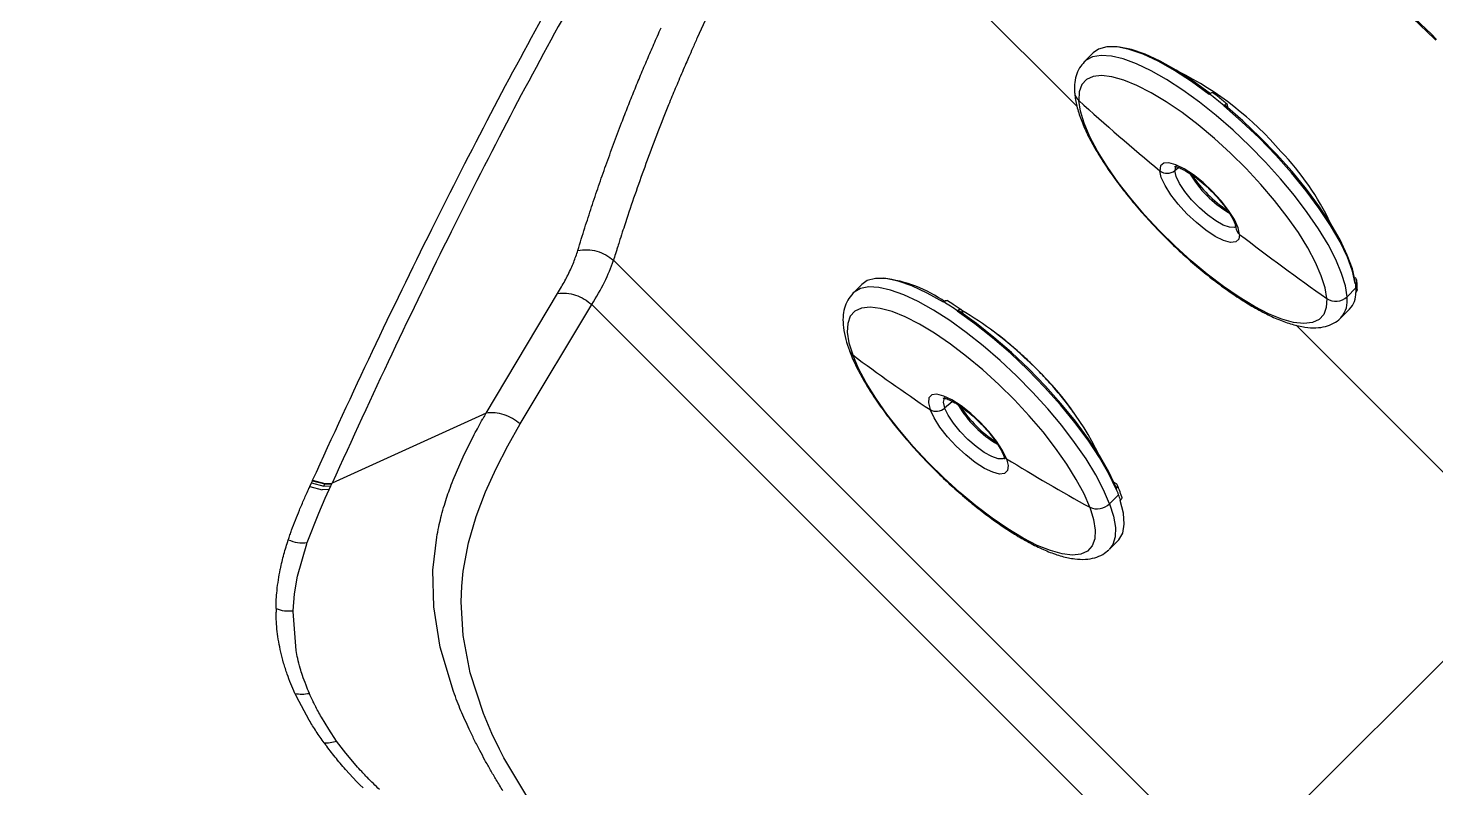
# Model space of a CAD drawing. Extents: x -51 to 27, y -13 to 136.
# Drawn here: x 9.65 to 16.74, y 72.93 to 76.76 of the extents above; entities that cross this region are included whole.
import ezdxf

# ---------------------------------------------------------------- set-up
doc = ezdxf.new("R2010")
doc.units = 0
doc.header["$MEASUREMENT"] = 0
doc.layers.add('GEOMETRY', color=2, linetype='Continuous', lineweight=25)

# ---------------------------------------------------------------- blocks, each defined once
blk = doc.blocks.new('2026 MONTERREY-BLOOM')
at = {"layer": 'GEOMETRY'}
for p, q in [((25.2366, -5.9748), (26.6149, -7.3531)), ((28.4158, -7.0124), (27.8777, -6.4993)), ((27.8805, -6.4962), (28.3995, -6.9898)), ((28.3995, -6.9898), (28.4256, -7.0151)), ((28.4222, -7.0186), (28.4158, -7.0124)), ((26.6961, -7.0831), (26.6522, -7.127)), ((27.2822, -7.2914), (27.2809, -7.2927)), ((27.3538, -7.3509), (27.3551, -7.3496)), ((27.3608, -7.3514), (27.3609, -7.3522)), ((27.3716, -7.3443), (27.3725, -7.3586)), ((27.1069, -7.6769), (27.1259, -7.6609)), ((27.4149, -7.9645), (27.415, -7.9653)), ((24.2792, -8.1292), (27.3788, -11.2288)), ((23.6371, -8.8989), (23.997, -8.296)), ((25.5298, -8.2504), (25.486, -8.2943)), ((28.0199, -8.2682), (27.9747, -8.3134)), ((28.0176, -8.2455), (28.0163, -8.2468)), ((28.0189, -8.2907), (28.0202, -8.2894)), ((23.8086, -8.9541), (24.1695, -8.3524)), ((27.2123, -11.3952), (24.1695, -8.3524)), ((25.9427, -8.339), (25.9414, -8.3403)), ((26.0111, -8.3851), (26.0124, -8.3838)), ((26.0334, -8.3818), (26.0394, -8.3977)), ((27.9439, -8.4187), (27.9878, -8.3748)), ((27.9457, -8.4168), (27.9439, -8.4187)), ((27.7178, -8.4561), (28.9346, -9.6729)), ((25.9477, -8.8736), (25.986, -8.8405)), ((23.6371, -8.8989), (22.8615, -9.2533)), ((23.7477, -9.0641), (23.8086, -8.9541)), ((23.522, -9.1197), (23.5779, -9.0075)), ((23.6887, -9.1782), (23.7477, -9.0641)), ((23.4716, -9.2362), (23.522, -9.1197)), ((23.6344, -9.2966), (23.6887, -9.1782)), ((22.749, -9.2699), (22.7453, -9.2781)), ((22.749, -9.2699), (22.7576, -9.2509)), ((22.749, -9.2699), (22.8117, -9.2862)), ((22.7576, -9.2509), (22.7624, -9.2404)), ((22.7576, -9.2509), (22.8202, -9.2672)), ((22.7624, -9.2404), (22.7634, -9.2381)), ((22.7624, -9.2404), (22.8249, -9.2566)), ((22.7634, -9.2381), (22.8259, -9.2544)), ((22.8471, -9.2851), (22.8117, -9.2862)), ((22.8202, -9.2672), (22.8249, -9.2566)), ((22.8202, -9.2672), (22.8557, -9.2661)), ((22.8249, -9.2566), (22.8259, -9.2544)), ((22.8249, -9.2566), (22.8605, -9.2555)), ((22.8259, -9.2544), (22.8615, -9.2533)), ((22.8273, -9.329), (22.8471, -9.2851)), ((22.8471, -9.2851), (22.8557, -9.2661)), ((22.8557, -9.2661), (22.8605, -9.2555)), ((22.8605, -9.2555), (22.8615, -9.2533)), ((26.7999, -9.2475), (26.8114, -9.2548)), ((26.8123, -9.2815), (26.8109, -9.2828)), ((22.7945, -9.4038), (22.8273, -9.329)), ((23.5869, -9.421), (23.6344, -9.2966)), ((26.824, -9.3109), (26.7788, -9.356)), ((26.8325, -9.3404), (26.8338, -9.339)), ((22.7363, -9.5525), (22.7945, -9.4038)), ((23.5486, -9.5534), (23.5869, -9.421)), ((22.6881, -9.7221), (22.7343, -9.5582)), ((22.7343, -9.5582), (22.7363, -9.5525)), ((23.3698, -9.6914), (23.3885, -9.5248)), ((23.5222, -9.6958), (23.5486, -9.5534)), ((26.7777, -9.586), (26.8215, -9.5422)), ((23.3739, -9.8761), (23.3698, -9.6914)), ((23.5146, -9.7716), (23.5222, -9.6958)), ((27.3788, -11.2288), (28.9346, -9.6729)), ((22.6731, -9.8101), (22.6881, -9.7221)), ((23.5115, -9.8508), (23.5146, -9.7716)), ((22.6659, -9.8957), (22.6731, -9.8101)), ((23.5213, -10.0209), (23.5115, -9.8508)), ((22.6657, -9.9002), (22.6659, -9.8957)), ((22.6802, -10.0966), (22.6657, -9.9002)), ((23.4064, -10.0798), (23.3739, -9.8761)), ((23.5568, -10.2084), (23.5213, -10.0209)), ((23.4731, -10.3035), (23.4064, -10.0798)), ((23.6241, -10.4144), (23.5568, -10.2084)), ((22.6748, -10.3125), (22.6821, -10.3281)), ((22.7463, -10.4477), (22.6821, -10.3281)), ((22.7483, -10.3151), (22.7471, -10.3123)), ((23.6668, -10.5145), (23.6241, -10.4144)), ((22.8445, -10.4932), (22.8076, -10.4324)), ((22.8847, -10.5524), (22.8445, -10.4932)), ((22.8218, -10.5619), (22.8285, -10.571)), ((22.9314, -10.6143), (22.8847, -10.5524)), ((23.7051, -10.5943), (23.6668, -10.5145)), ((22.9829, -10.6758), (22.9314, -10.6143)), ((23.7276, -10.6377), (23.7051, -10.5943)), ((22.9298, -10.6959), (22.9871, -10.7578)), ((23.8674, -10.8732), (23.7276, -10.6377))]:
    blk.add_line(p, q, dxfattribs=at)
at = {"layer": 'GEOMETRY', "flags": 128}
for points in [[(27.2809, -7.2927), (27.192, -7.2279), (27.1058, -7.1719), (27.0237, -7.1258), (26.9473, -7.0903), (26.8778, -7.0661), (26.8165, -7.0537), (26.7645, -7.0531), (26.7227, -7.0645), (26.6961, -7.0831)], [(27.2878, -7.2905), (27.1999, -7.2264), (27.1147, -7.1712), (27.0336, -7.1256), (26.958, -7.0906), (26.8894, -7.0667), (26.8288, -7.0543), (26.8063, -7.0527)], [(27.9747, -8.3134), (27.9663, -8.258), (27.9473, -8.195), (27.9181, -8.1253), (27.8792, -8.0501), (27.831, -7.9705), (27.7745, -7.8878), (27.7104, -7.8032), (27.6398, -7.7182), (27.5639, -7.634), (27.4837, -7.5521), (27.4007, -7.4736), (27.316, -7.3998), (27.231, -7.3319), (27.1471, -7.271), (27.0655, -7.218), (26.9877, -7.1737), (26.9147, -7.1389), (26.8478, -7.1141), (26.7879, -7.0997), (26.7362, -7.0959), (26.6932, -7.1027), (26.6598, -7.1201), (26.6514, -7.1278)], [(27.8725, -8.3219), (27.8642, -8.2685), (27.8453, -8.2075), (27.8163, -8.1399), (27.7775, -8.0669), (27.7296, -7.9897), (27.6735, -7.9096), (27.6101, -7.8281), (27.5405, -7.7465), (27.466, -7.6662), (27.3876, -7.5885), (27.3069, -7.5149), (27.2252, -7.4466), (27.1439, -7.3847), (27.0643, -7.3303), (26.9879, -7.2843), (26.916, -7.2475), (26.8497, -7.2206), (26.7902, -7.204), (26.7386, -7.198), (26.6957, -7.2027), (26.6622, -7.218), (26.6388, -7.2436), (26.6257, -7.2792), (26.6234, -7.324)], [(27.8725, -8.3219), (27.8701, -8.3668), (27.8571, -8.4023), (27.8336, -8.428), (27.8002, -8.4432), (27.7573, -8.4479), (27.7056, -8.4419), (27.6462, -8.4253), (27.5799, -8.3984), (27.5079, -8.3616), (27.4315, -8.3157), (27.352, -8.2612), (27.2706, -8.1993), (27.1889, -8.131), (27.1082, -8.0574), (27.0299, -7.9798), (26.9553, -7.8994), (26.8857, -7.8178), (26.8224, -7.7363), (26.7663, -7.6563), (26.7184, -7.5791), (26.6796, -7.506), (26.6505, -7.4384), (26.6317, -7.3774), (26.6234, -7.324)], [(28.0163, -8.2468), (28.0022, -8.1843), (27.9765, -8.1139), (27.9396, -8.0366), (27.8921, -7.9539), (27.8349, -7.8672), (27.769, -7.7781), (27.6956, -7.6881), (27.6159, -7.5989), (27.5314, -7.5119), (27.4435, -7.4288), (27.3538, -7.3509)], [(28.0156, -8.2343), (28.0016, -8.1726), (27.9762, -8.1029), (27.9397, -8.0265), (27.8927, -7.9448), (27.8362, -7.8591), (27.7711, -7.771), (27.6985, -7.6821), (27.6197, -7.5938), (27.5362, -7.5079), (27.4493, -7.4257), (27.3607, -7.3487)], [(27.4338, -7.9988), (27.4262, -7.9651), (27.4073, -7.9241), (27.3784, -7.8781), (27.3409, -7.8297), (27.2972, -7.7819), (27.2497, -7.7373), (27.2012, -7.6985), (27.1546, -7.6679), (27.1125, -7.6472), (27.0774, -7.6376), (27.0513, -7.6397), (27.0357, -7.6532), (27.0316, -7.6776)], [(27.1155, -7.6508), (27.1109, -7.6563), (27.1069, -7.6769)], [(27.4338, -7.9988), (27.4297, -8.0231), (27.4141, -8.0367), (27.3881, -8.0388), (27.3529, -8.0292), (27.3108, -8.0084), (27.2642, -7.9778), (27.2157, -7.9391), (27.1682, -7.8945), (27.1245, -7.8467), (27.0871, -7.7983), (27.0581, -7.7523), (27.0392, -7.7112), (27.0316, -7.6776)], [(27.4158, -7.9593), (27.4076, -7.9629), (27.3835, -7.9625), (27.3514, -7.9514), (27.3134, -7.9303), (27.2723, -7.9005), (27.2308, -7.8643), (27.1918, -7.8239), (27.1578, -7.7822), (27.1312, -7.742), (27.1139, -7.7061), (27.1069, -7.6769)], [(25.9414, -8.3403), (25.8592, -8.294), (25.7826, -8.2583), (25.713, -8.2339), (25.6515, -8.2211), (25.5993, -8.2203), (25.5573, -8.2314), (25.5298, -8.2504)], [(26.7788, -9.356), (26.7486, -9.2858), (26.7088, -9.2101), (26.6598, -9.1301), (26.6025, -9.0472), (26.5378, -8.9625), (26.4667, -8.8775), (26.3903, -8.7935), (26.3098, -8.7118), (26.2265, -8.6338), (26.1418, -8.5605), (26.0568, -8.4932), (25.9731, -8.433), (25.8918, -8.3808), (25.8144, -8.3374), (25.7419, -8.3035), (25.6756, -8.2796), (25.6165, -8.2662), (25.5655, -8.2634), (25.5234, -8.2712), (25.491, -8.2896), (25.4852, -8.2951)], [(26.6789, -9.3741), (26.6497, -9.3065), (26.6108, -9.2334), (26.5628, -9.1562), (26.5067, -9.0761), (26.4432, -8.9946), (26.3736, -8.913), (26.2989, -8.8327), (26.2206, -8.7551), (26.1399, -8.6815), (26.0582, -8.6132), (25.9768, -8.5514), (25.8973, -8.4971), (25.8209, -8.4512), (25.749, -8.4145), (25.6828, -8.3877), (25.6234, -8.3712), (25.5719, -8.3653), (25.5291, -8.3701), (25.4957, -8.3855), (25.4724, -8.4113), (25.4594, -8.4469), (25.4572, -8.4919), (25.4656, -8.5453), (25.4845, -8.6064)], [(26.8109, -9.2828), (26.7743, -9.2056), (26.727, -9.123), (26.67, -9.0364), (26.6043, -8.9473), (26.531, -8.8574), (26.4514, -8.7681), (26.367, -8.681), (26.2792, -8.5978), (26.1895, -8.5199), (26.0996, -8.4485), (26.0111, -8.3851)], [(26.8106, -9.2717), (26.7743, -9.1954), (26.7275, -9.1138), (26.6712, -9.0281), (26.6062, -8.9401), (26.5337, -8.8511), (26.4551, -8.7629), (26.3716, -8.6769), (26.2848, -8.5946), (26.1962, -8.5175), (26.1074, -8.447), (26.0198, -8.3843)], [(26.6789, -9.3741), (26.6978, -9.4352), (26.7062, -9.4887), (26.704, -9.5337), (26.6911, -9.5693), (26.6677, -9.5951), (26.6343, -9.6105), (26.5915, -9.6153), (26.54, -9.6093), (26.4806, -9.5928), (26.4144, -9.566), (26.3425, -9.5294), (26.2661, -9.4835), (26.1866, -9.4292), (26.1052, -9.3673), (26.0235, -9.2991), (25.9428, -9.2255), (25.8645, -9.1479), (25.7898, -9.0676), (25.7202, -8.986), (25.6567, -8.9045), (25.6006, -8.8244), (25.5526, -8.7472), (25.5137, -8.6741), (25.4845, -8.6064)], [(26.2587, -9.1291), (26.2389, -9.0875), (26.2091, -9.0411), (26.171, -8.9927), (26.1268, -8.945), (26.0791, -8.9009), (26.0307, -8.8628), (25.9844, -8.833), (25.9428, -8.8132), (25.9084, -8.8046), (25.8832, -8.8077), (25.8687, -8.8223), (25.8656, -8.8475), (25.8742, -8.8819)], [(25.9497, -8.8178), (25.9446, -8.8237), (25.9407, -8.8443), (25.9477, -8.8736)], [(26.2587, -9.1291), (26.2673, -9.1635), (26.2643, -9.1887), (26.2497, -9.2033), (26.2245, -9.2064), (26.1901, -9.1978), (26.1486, -9.178), (26.1022, -9.1482), (26.0538, -9.1102), (26.0061, -9.066), (25.9619, -9.0183), (25.9238, -8.9699), (25.894, -8.9235), (25.8742, -8.8819)], [(26.2539, -9.1226), (26.2415, -9.1301), (26.2174, -9.1299), (26.1853, -9.1188), (26.1474, -9.0977), (26.1063, -9.068), (26.0648, -9.0318), (26.0257, -8.9914), (25.9917, -8.9497), (25.9651, -8.9096), (25.9477, -8.8736)], [(26.7788, -9.356), (26.7987, -9.4197), (26.8081, -9.4759), (26.8069, -9.5235), (26.795, -9.562), (26.7761, -9.5875)], [(26.8215, -9.5422), (26.8252, -9.5383), (26.8448, -9.5041), (26.8526, -9.4591), (26.8485, -9.4042), (26.8325, -9.3404)], [(22.6007, -9.6876), (22.6009, -9.6867), (22.6011, -9.6858)], [(22.9871, -10.7578), (23.0022, -10.7732), (23.0174, -10.7886)]]:
    blk.add_lwpolyline(points, dxfattribs=at)
at = {"layer": 'GEOMETRY'}
for centre, radius, start, end in [((26.3941, -8.6486), 1.6424, 40.5532, 63.47693), ((26.665, -7.2767), 0.063, 183.95007, 228.65799), ((25.7764, -9.2511), 2.4715, 50.2985, 52.46227), ((35.4793, 2.4904), 13.2193, 227.93888, 230.27987), ((26.6515, -8.5307), 1.3724, 25.33816, 43.80147), ((27.0689, -7.6309), 0.0597, 231.42208, 309.64619), ((27.6647, -7.4063), 0.5604, 210.45559, 239.45913), ((27.7042, -7.3667), 0.6088, 213.20234, 236.82668), ((27.4615, -7.9613), 0.0467, 183.89291, 233.54297), ((35.7003, 2.7671), 13.5735, 232.4813, 234.78138), ((25.5635, -8.8806), 0.6651, 54.455, 83.37898), ((27.904, -8.296), 0.115, 316.72997, 2.64399), ((27.7295, -8.2862), 0.291, 3.53991, 8.04551), ((27.789, -8.2825), 0.2313, 358.30184, 3.55144), ((25.042, -9.8169), 1.7307, 55.89489, 58.63897), ((27.9184, -8.2551), 0.081, 235.50032, 314.0084), ((27.8446, -8.3327), 0.1316, 320.25277, 8.44539), ((25.2091, -9.807), 1.6462, 46.17816, 59.94722), ((25.5127, -8.5675), 0.0481, 200.8436, 234.13389), ((31.7087, -0.2161), 10.4469, 233.43096, 236.04865), ((25.2991, -9.814), 1.5905, 26.24615, 48.69324), ((26.4984, -8.5735), 0.5605, 210.56044, 239.53558), ((25.9052, -8.8269), 0.0632, 240.64546, 312.30971), ((26.5369, -8.5351), 0.6073, 213.00575, 236.97904), ((26.2772, -9.0978), 0.0363, 201.32065, 239.41524), ((32.0391, 0.2986), 11.0587, 238.48626, 241.00648), ((26.103, -9.5809), 0.7699, 20.53227, 22.88711), ((26.7161, -9.2948), 0.0876, 244.8536, 315.67975), ((26.2185, -9.5377), 0.6465, 17.89204, 20.53744)]:
    blk.add_arc(centre, radius, start, end, dxfattribs=at)
for points, knots in [([(-36.6427, -38.9849), (-36.6428, -38.748), (-36.6429, -38.2513), (-36.6431, -37.4958), (-36.643, -36.7174), (-36.6423, -35.9379), (-36.6409, -35.1552), (-36.6388, -34.37), (-36.6343, -33.1243), (-36.6247, -31.4274), (-36.6007, -28.7277), (-36.5557, -25.4875), (-36.48, -22.0033), (-36.3837, -18.8258), (-36.2694, -15.9518), (-36.1467, -13.5568), (-36.0218, -11.6425), (-35.9083, -10.2086), (-35.8038, -9.1111), (-35.7174, -8.3466), (-35.6715, -7.9173), (-35.5982, -7.4928), (-35.4908, -7.0801), (-35.3398, -6.6435), (-35.1358, -6.1898), (-34.8703, -5.7277), (-34.5603, -5.2943), (-34.2088, -4.8937), (-33.8193, -4.53), (-33.3956, -4.2066), (-32.942, -3.9269), (-32.4916, -3.7075), (-32.0535, -3.5411), (-31.634, -3.4198), (-31.1992, -3.3309), (-30.7502, -3.28), (-30.3002, -3.2288), (-29.6557, -3.1612), (-28.8172, -3.0818), (-27.5048, -2.9746), (-25.9207, -2.8687), (-23.9532, -2.7617), (-21.8759, -2.6679), (-19.6786, -2.5868), (-17.2507, -2.5139), (-14.59, -2.4519), (-11.7055, -2.4029), (-8.8195, -2.3695), (-5.9364, -2.3497), (-3.0548, -2.3416), (-0.5983, -2.3393), (1.4461, -2.34), (3.0915, -2.3423), (4.7536, -2.3465), (6.4156, -2.3534), (8.0545, -2.3645), (10.4077, -2.3864), (13.4813, -2.429), (16.9743, -2.5047), (20.1483, -2.6009), (23.0112, -2.7146), (25.3952, -2.8364), (27.3074, -2.9606), (28.7412, -3.0736), (29.84, -3.1777), (30.6063, -3.2639), (31.0378, -3.31), (31.4634, -3.3805), (31.8765, -3.4857), (32.3137, -3.6341), (32.7687, -3.8357), (33.2323, -4.0987), (33.6676, -4.4064), (34.0701, -4.7558), (34.436, -5.1433), (34.7616, -5.5651), (35.0437, -6.0171), (35.2785, -6.4922), (35.464, -6.9855), (35.6016, -7.491), (35.6829, -8.0099), (35.7387, -8.5338), (35.8146, -9.2299), (35.8967, -10.0974), (36.0051, -11.4079), (36.112, -12.9931), (36.2405, -15.3392), (36.3619, -18.1726), (36.4654, -21.4568), (36.5399, -24.7062), (36.5915, -27.9302), (36.6206, -30.8028), (36.6357, -33.3227), (36.6407, -34.9225), (36.6423, -35.9634), (36.6428, -36.4441), (36.643, -36.9237), (36.6431, -37.4023), (36.643, -37.8963), (36.6429, -38.4238), (36.6428, -38.792), (36.6428, -38.9849)], [0, 0, 0, 0, 0.005138, 0.010771, 0.016381, 0.022015, 0.027673, 0.03335, 0.039042, 0.054682, 0.070145, 0.097582, 0.124946, 0.145709, 0.16651, 0.187309, 0.197707, 0.208103, 0.218498, 0.221609, 0.224784, 0.227857, 0.230942, 0.234019, 0.237865, 0.24171, 0.245555, 0.249401, 0.253246, 0.257092, 0.260938, 0.264783, 0.267936, 0.271088, 0.274241, 0.277546, 0.280882, 0.284062, 0.291597, 0.299143, 0.312612, 0.326021, 0.341866, 0.357701, 0.373696, 0.394533, 0.415407, 0.436247, 0.457116, 0.477921, 0.498728, 0.51038, 0.52225, 0.534405, 0.54642, 0.558287, 0.569942, 0.597446, 0.624936, 0.645697, 0.666299, 0.687058, 0.697455, 0.707849, 0.718242, 0.721382, 0.724571, 0.72765, 0.730727, 0.733804, 0.737651, 0.741498, 0.745344, 0.74919, 0.753036, 0.756881, 0.760725, 0.76457, 0.768352, 0.772136, 0.775907, 0.779727, 0.783559, 0.79109, 0.798621, 0.812071, 0.825537, 0.849567, 0.873561, 0.896782, 0.920041, 0.943476, 0.95907, 0.97468, 0.978164, 0.981639, 0.985104, 0.988563, 0.992016, 0.995816, 1, 1, 1, 1]), ([(24.0127, -2.828), (24.575, -2.8573), (25.7003, -2.916), (27.3873, -3.0257), (28.6516, -3.1274), (29.4936, -3.2066), (29.9143, -3.2487), (30.3447, -3.2942), (30.7754, -3.3433), (31.2064, -3.3934), (31.6222, -3.4792), (32.0295, -3.5967), (32.4261, -3.7467), (32.8095, -3.9277), (33.1772, -4.1388), (33.5269, -4.3785), (33.8562, -4.6454), (34.1632, -4.9377), (34.4458, -5.2535), (34.7022, -5.5908), (34.9309, -5.9474), (35.1304, -6.3211), (35.3109, -6.7355), (35.4628, -7.1908), (35.5786, -7.6856), (35.6399, -8.1893), (35.6966, -8.6932), (35.7906, -9.5905), (35.9054, -10.8822), (36.0256, -12.5698), (36.0886, -13.696), (36.1201, -14.2593)], [0, 0, 0, 0, 0.083079, 0.166244, 0.249417, 0.270212, 0.291008, 0.311805, 0.334066, 0.354968, 0.375794, 0.39662, 0.417449, 0.438279, 0.45911, 0.479938, 0.500764, 0.521589, 0.542408, 0.563222, 0.584033, 0.604845, 0.625661, 0.650644, 0.675565, 0.700485, 0.725439, 0.750395, 0.833586, 0.916762, 1, 1, 1, 1]), ([(25.2366, -5.9748), (25.1713, -6.0882), (25.0423, -6.3123), (24.8636, -6.6562), (24.7549, -6.891), (24.7012, -7.007)], [0, 0, 0, 0, 0.3413414, 0.6746553, 1, 1, 1, 1]), ([(23.3635, -7.9724), (23.4628, -7.7755), (23.6615, -7.3811), (23.86, -7.0176), (23.9593, -6.8356)], [0, 0, 0, 0, 0.499448, 1, 1, 1, 1]), ([(24.0574, -6.8477), (23.9579, -7.0298), (23.759, -7.3935), (23.5603, -7.7883), (23.461, -7.9855)], [0, 0, 0, 0, 0.500542, 1, 1, 1, 1]), ([(24.0997, -8.079), (24.1114, -8.0412), (24.1341, -7.9677), (24.1688, -7.8599), (24.2041, -7.7548), (24.2411, -7.6492), (24.2798, -7.5428), (24.317, -7.444), (24.3519, -7.3543), (24.3838, -7.2743), (24.4164, -7.1949), (24.4493, -7.117), (24.4836, -7.0373), (24.5068, -6.9847), (24.519, -6.957)], [0, 0, 0, 0, 0.096503, 0.187466, 0.278775, 0.370435, 0.465326, 0.561266, 0.635061, 0.707662, 0.778973, 0.852526, 0.922548, 1, 1, 1, 1]), ([(24.7012, -7.007), (24.6934, -7.025), (24.6792, -7.0573), (24.6603, -7.1005), (24.6432, -7.1398), (24.6263, -7.1791), (24.6083, -7.2211), (24.5908, -7.2626), (24.5738, -7.3037), (24.5442, -7.3763), (24.5021, -7.4828), (24.4494, -7.6225), (24.3988, -7.7629), (24.3621, -7.8703), (24.3375, -7.9452), (24.323, -7.9899), (24.31, -8.0309), (24.3006, -8.0606), (24.2944, -8.0804), (24.2881, -8.1009), (24.2826, -8.1183), (24.2792, -8.1292)], [0, 0, 0, 0, 0.0499012, 0.0900241, 0.1203688, 0.1591749, 0.1990722, 0.2365068, 0.2734958, 0.3116526, 0.43486, 0.5619496, 0.6852922, 0.8062013, 0.8423843, 0.8791762, 0.9215693, 0.9476999, 0.9552763, 0.9721486, 1, 1, 1, 1]), ([(26.6513, -7.1289), (26.6428, -7.1385), (26.6245, -7.1591), (26.6087, -7.1991), (26.6011, -7.2402), (26.6018, -7.2685), (26.6021, -7.2811)], [0, 0, 0, 0, 0.231333, 0.497651, 0.7755, 1, 1, 1, 1]), ([(26.6021, -7.2811), (26.6031, -7.2916), (26.6059, -7.3223), (26.6188, -7.3762), (26.6435, -7.4444), (26.6775, -7.5167), (26.7197, -7.5917), (26.7692, -7.6686), (26.8254, -7.7468), (26.8874, -7.8254), (26.9545, -7.9035), (27.0258, -7.9802), (27.1004, -8.0543), (27.1771, -8.125), (27.2551, -8.1914), (27.3334, -8.2525), (27.411, -8.3076), (27.487, -8.3558), (27.5607, -8.3967), (27.6315, -8.4294), (27.6991, -8.4535), (27.7613, -8.4674), (27.8167, -8.4708), (27.8651, -8.4645), (27.9063, -8.448), (27.9342, -8.4307), (27.9445, -8.4172), (27.9463, -8.4148)], [0, 0, 0, 0, 0.023219, 0.067654, 0.112775, 0.157345, 0.201249, 0.244654, 0.287721, 0.330563, 0.373263, 0.41588, 0.458461, 0.501046, 0.543663, 0.586358, 0.629183, 0.672209, 0.715535, 0.759302, 0.803716, 0.849013, 0.890223, 0.927273, 0.960994, 0.993203, 1, 1, 1, 1]), ([(27.2822, -7.2914), (27.2843, -7.2894), (27.2885, -7.2855), (27.2939, -7.2828), (27.2978, -7.2825), (27.2984, -7.2849), (27.2987, -7.2861)], [0, 0, 0, 0, 0.25059, 0.500234, 0.749123, 1, 1, 1, 1]), ([(27.3713, -7.3424), (27.3575, -7.331), (27.3326, -7.3106), (27.3078, -7.2914), (27.2968, -7.2828)], [0, 0, 0, 0, 0.554411, 1, 1, 1, 1]), ([(27.3538, -7.3509), (27.3547, -7.3501), (27.3564, -7.3485), (27.3587, -7.3473), (27.36, -7.3473), (27.3606, -7.3479), (27.3606, -7.3485), (27.3607, -7.3487)], [0, 0, 0, 0, 0.249496, 0.499284, 0.749092, 0.873165, 1, 1, 1, 1]), ([(27.3716, -7.3443), (27.3713, -7.3432), (27.3706, -7.3409), (27.3668, -7.341), (27.3614, -7.3439), (27.3572, -7.3477), (27.3551, -7.3496)], [0, 0, 0, 0, 0.2492583, 0.5003247, 0.7513676, 1, 1, 1, 1]), ([(27.105, -7.6559), (27.1063, -7.6559), (27.1087, -7.6558), (27.1263, -7.6603), (27.1511, -7.6715), (27.1834, -7.6904), (27.2205, -7.7169), (27.2599, -7.7498), (27.2991, -7.7874), (27.3354, -7.8274), (27.3667, -7.8673), (27.3911, -7.9044), (27.4066, -7.9345), (27.4139, -7.9559), (27.4146, -7.9618), (27.4149, -7.9645)], [0, 0, 0, 0, 0.063786, 0.129467, 0.201478, 0.279553, 0.361785, 0.446445, 0.532328, 0.618609, 0.704472, 0.789095, 0.87138, 0.940862, 1, 1, 1, 1]), ([(22.7634, -9.2381), (22.8641, -9.0184), (23.0657, -8.5784), (23.2642, -8.1746), (23.3635, -7.9724)], [0, 0, 0, 0, 0.499478, 1, 1, 1, 1]), ([(23.461, -7.9855), (23.3617, -8.1879), (23.1634, -8.5924), (22.962, -9.0331), (22.8615, -9.2533)], [0, 0, 0, 0, 0.500513, 1, 1, 1, 1]), ([(23.997, -8.296), (24.0036, -8.2852), (24.0166, -8.264), (24.0347, -8.2325), (24.051, -8.201), (24.0658, -8.1697), (24.079, -8.1389), (24.0899, -8.1089), (24.0964, -8.0891), (24.0997, -8.079)], [0, 0, 0, 0, 0.1445761, 0.2835939, 0.425036, 0.5747812, 0.7162967, 0.8553761, 1, 1, 1, 1]), ([(24.0997, -8.079), (24.1156, -8.0771), (24.1474, -8.0734), (24.1956, -8.0819), (24.2412, -8.0997), (24.2666, -8.1194), (24.2792, -8.1292)], [0, 0, 0, 0, 0.250001, 0.5, 0.750007, 1, 1, 1, 1]), ([(24.1695, -8.3524), (24.1928, -8.3143), (24.2395, -8.2375), (24.2659, -8.1655), (24.2792, -8.1292)], [0, 0, 0, 0, 0.496913, 1, 1, 1, 1]), ([(28.0176, -8.2454), (28.0194, -8.2431), (28.0231, -8.2386), (28.0242, -8.2301), (28.0222, -8.2218), (28.018, -8.2177), (28.0159, -8.2156)], [0, 0, 0, 0, 0.250657, 0.500369, 0.749261, 1, 1, 1, 1]), ([(23.997, -8.296), (24.0122, -8.295), (24.0426, -8.2931), (24.0887, -8.3035), (24.1326, -8.3225), (24.1572, -8.3425), (24.1695, -8.3524)], [0, 0, 0, 0, 0.250001, 0.5, 0.750007, 1, 1, 1, 1]), ([(25.4848, -8.2958), (25.4756, -8.3068), (25.4568, -8.329), (25.4412, -8.3707), (25.4341, -8.4168), (25.4364, -8.4693), (25.4473, -8.5252), (25.4613, -8.5657), (25.4678, -8.5845)], [0, 0, 0, 0, 0.147908, 0.300089, 0.459911, 0.636178, 0.830674, 1, 1, 1, 1]), ([(28.0261, -8.2757), (28.0259, -8.278), (28.0255, -8.283), (28.0221, -8.2871), (28.0202, -8.2894)], [0, 0, 0, 0, 0.4480317, 1, 1, 1, 1]), ([(28.0263, -8.2765), (28.0264, -8.2678), (28.0265, -8.2523), (28.0244, -8.2354), (28.0234, -8.2278)], [0, 0, 0, 0, 0.554885, 1, 1, 1, 1]), ([(25.9427, -8.339), (25.9448, -8.3371), (25.9491, -8.3334), (25.9557, -8.3312), (25.9589, -8.3323), (25.9605, -8.3328)], [0, 0, 0, 0, 0.335532, 0.669797, 1, 1, 1, 1]), ([(26.0312, -8.3784), (26.0179, -8.3695), (25.9937, -8.3533), (25.9702, -8.3389), (25.9597, -8.3324)], [0, 0, 0, 0, 0.554367, 1, 1, 1, 1]), ([(26.0111, -8.3851), (26.012, -8.3844), (26.0138, -8.3828), (26.0165, -8.3819), (26.0183, -8.3823), (26.0193, -8.3832), (26.0197, -8.3839), (26.0198, -8.3843)], [0, 0, 0, 0, 0.249496, 0.499284, 0.749092, 0.873165, 1, 1, 1, 1]), ([(26.0334, -8.3818), (26.0325, -8.3802), (26.0307, -8.3771), (26.0253, -8.3762), (26.0188, -8.3782), (26.0145, -8.382), (26.0124, -8.3838)], [0, 0, 0, 0, 0.249258, 0.500325, 0.751368, 1, 1, 1, 1]), ([(26.5948, -8.8939), (26.5916, -8.8891), (26.5736, -8.8628), (26.5345, -8.8135), (26.4785, -8.7475), (26.4181, -8.6832), (26.365, -8.6313), (26.3107, -8.5817), (26.2552, -8.5349), (26.2089, -8.4981), (26.1855, -8.4821), (26.1835, -8.4808)], [0, 0, 0, 0, 0.032818, 0.179859, 0.326623, 0.473236, 0.616575, 0.693529, 0.840063, 0.986802, 1, 1, 1, 1]), ([(25.4678, -8.5845), (25.4724, -8.5963), (25.486, -8.631), (25.5153, -8.6915), (25.5581, -8.7667), (25.6084, -8.8438), (25.6652, -8.9221), (25.7278, -9.0007), (25.7953, -9.0787), (25.867, -9.1551), (25.9418, -9.229), (26.0187, -9.2993), (26.0968, -9.3652), (26.1751, -9.4257), (26.2525, -9.4801), (26.3283, -9.5276), (26.4017, -9.5677), (26.4722, -9.5996), (26.5395, -9.6227), (26.6012, -9.6356), (26.6561, -9.638), (26.7035, -9.6303), (26.744, -9.6144), (26.7649, -9.5966), (26.7747, -9.5883)], [0, 0, 0, 0, 0.025308, 0.074717, 0.123485, 0.171719, 0.219591, 0.267225, 0.314708, 0.362104, 0.409464, 0.456833, 0.504242, 0.551743, 0.599396, 0.647281, 0.695513, 0.744256, 0.793745, 0.844238, 0.889639, 0.930356, 0.967583, 1, 1, 1, 1]), ([(25.9402, -8.8231), (25.9399, -8.8231), (25.9389, -8.8233), (25.9498, -8.8243), (25.9698, -8.8316), (25.9983, -8.8461), (26.0329, -8.8684), (26.0714, -8.8979), (26.111, -8.9332), (26.1492, -8.9721), (26.1836, -9.0124), (26.212, -9.0512), (26.2327, -9.0856), (26.2399, -9.1029), (26.2433, -9.1109)], [0, 0, 0, 0, 0.031391, 0.102692, 0.178555, 0.261855, 0.351013, 0.443888, 0.53881, 0.634654, 0.730576, 0.825624, 0.918818, 1, 1, 1, 1]), ([(23.5779, -9.0075), (23.5849, -8.9944), (23.5988, -8.968), (23.6132, -8.9419), (23.6204, -8.9288)], [0, 0, 0, 0, 0.5004897, 1, 1, 1, 1]), ([(23.6371, -8.8989), (23.6343, -8.9039), (23.6287, -8.9138), (23.6232, -8.9238), (23.6204, -8.9288)], [0, 0, 0, 0, 0.496752, 1, 1, 1, 1]), ([(23.8086, -8.9541), (23.7964, -8.9443), (23.7718, -8.9249), (23.7282, -8.9063), (23.6824, -8.8961), (23.6522, -8.898), (23.6371, -8.8989)], [0, 0, 0, 0, 0.2499986, 0.4999999, 0.7500024, 1, 1, 1, 1]), ([(26.2433, -9.1109), (26.2447, -9.1149), (26.2482, -9.1248), (26.2487, -9.1333), (26.2489, -9.1322), (26.2489, -9.1318)], [0, 0, 0, 0, 0.328783, 0.809669, 1, 1, 1, 1]), ([(23.3885, -9.5248), (23.3919, -9.5076), (23.3983, -9.4739), (23.4099, -9.4244), (23.4233, -9.3759), (23.4377, -9.3294), (23.4538, -9.2829), (23.4653, -9.2527), (23.4716, -9.2362)], [0, 0, 0, 0, 0.168859, 0.328794, 0.499999, 0.66858, 0.818483, 1, 1, 1, 1]), ([(26.8106, -9.2717), (26.8113, -9.2723), (26.8127, -9.2734), (26.8136, -9.2759), (26.8136, -9.2787), (26.8126, -9.2805), (26.8121, -9.2814)], [0, 0, 0, 0, 0.249998, 0.499998, 0.749999, 1, 1, 1, 1]), ([(26.8122, -9.2814), (26.8141, -9.2792), (26.8178, -9.2747), (26.8191, -9.267), (26.8174, -9.2597), (26.8134, -9.2565), (26.8114, -9.2548)], [0, 0, 0, 0, 0.250657, 0.500369, 0.749261, 1, 1, 1, 1]), ([(26.8396, -9.3214), (26.836, -9.3106), (26.8295, -9.291), (26.8209, -9.2703), (26.8171, -9.2611)], [0, 0, 0, 0, 0.554676, 1, 1, 1, 1]), ([(26.839, -9.3208), (26.8394, -9.322), (26.8408, -9.3256), (26.8392, -9.3324), (26.8356, -9.3368), (26.8338, -9.339)], [0, 0, 0, 0, 0.22018, 0.611949, 1, 1, 1, 1]), ([(22.641, -9.5379), (22.6438, -9.5299), (22.6494, -9.5137), (22.6549, -9.4976), (22.6577, -9.4895)], [0, 0, 0, 0, 0.499994, 1, 1, 1, 1]), ([(22.6011, -9.6858), (22.6068, -9.6606), (22.6181, -9.6102), (22.6334, -9.562), (22.641, -9.5379)], [0, 0, 0, 0, 0.4999995, 1, 1, 1, 1]), ([(22.641, -9.5379), (22.6565, -9.5436), (22.6876, -9.555), (22.72, -9.5533), (22.7363, -9.5525)], [0, 0, 0, 0, 0.500139, 1, 1, 1, 1]), ([(22.5792, -9.8852), (22.5792, -9.888), (22.5792, -9.8937), (22.5792, -9.8994), (22.5792, -9.9023)], [0, 0, 0, 0, 0.499999, 1, 1, 1, 1]), ([(22.5792, -9.8852), (22.5932, -9.8895), (22.6213, -9.8982), (22.651, -9.8965), (22.6659, -9.8957)], [0, 0, 0, 0, 0.500114, 1, 1, 1, 1]), ([(22.6032, -10.1044), (22.5962, -10.0694), (22.5822, -9.9995), (22.5802, -9.9347), (22.5792, -9.9023)], [0, 0, 0, 0, 0.499989, 1, 1, 1, 1]), ([(22.6358, -10.216), (22.6294, -10.197), (22.6166, -10.1591), (22.6077, -10.1226), (22.6032, -10.1044)], [0, 0, 0, 0, 0.4999996, 1, 1, 1, 1]), ([(22.7471, -10.3123), (22.7414, -10.2983), (22.7289, -10.2677), (22.7131, -10.2256), (22.6993, -10.1808), (22.6891, -10.1388), (22.6829, -10.1097), (22.6802, -10.0966)], [0, 0, 0, 0, 0.186365, 0.407136, 0.576483, 0.809341, 1, 1, 1, 1]), ([(22.6748, -10.3125), (22.6676, -10.2962), (22.6531, -10.2635), (22.6415, -10.2318), (22.6358, -10.216)], [0, 0, 0, 0, 0.5, 1, 1, 1, 1]), ([(22.6748, -10.3125), (22.6864, -10.3143), (22.7095, -10.3179), (22.7346, -10.3142), (22.7471, -10.3123)], [0, 0, 0, 0, 0.500088, 1, 1, 1, 1]), ([(22.8076, -10.4324), (22.7966, -10.4126), (22.7856, -10.3927), (22.7753, -10.3724), (22.774, -10.3697), (22.7692, -10.3601), (22.7602, -10.3413), (22.7526, -10.3247), (22.7483, -10.3151)], [0, 0, 0, 0, 0.499997, 0.501981, 0.51885, 0.566815, 0.750001, 1, 1, 1, 1]), ([(23.578, -10.5459), (23.5695, -10.5282), (23.5533, -10.4947), (23.5306, -10.446), (23.5106, -10.3997), (23.4915, -10.3518), (23.4795, -10.3202), (23.4731, -10.3035)], [0, 0, 0, 0, 0.213572, 0.402751, 0.596608, 0.786776, 1, 1, 1, 1]), ([(22.8218, -10.5619), (22.8317, -10.5619), (22.8516, -10.562), (22.8737, -10.5556), (22.8847, -10.5524)], [0, 0, 0, 0, 0.500081, 1, 1, 1, 1]), ([(23.7225, -10.8037), (23.7112, -10.7851), (23.6899, -10.7499), (23.6593, -10.6984), (23.6317, -10.6491), (23.6047, -10.5979), (23.5873, -10.5639), (23.578, -10.5459)], [0, 0, 0, 0, 0.213462, 0.403185, 0.597023, 0.78652, 1, 1, 1, 1]), ([(22.9298, -10.6959), (22.9117, -10.6751), (22.8755, -10.6334), (22.8442, -10.5918), (22.8285, -10.571)], [0, 0, 0, 0, 0.5, 1, 1, 1, 1]), ([(23.1005, -10.7976), (23.0798, -10.7775), (23.059, -10.7574), (23.0394, -10.737), (23.0394, -10.737), (23.0394, -10.737), (23.0394, -10.737), (23.0392, -10.7368), (23.0386, -10.7362), (23.0362, -10.7337), (23.0267, -10.7236), (23.0083, -10.7038), (22.9921, -10.686), (22.9829, -10.6758)], [0, 0, 0, 0, 0.499996, 0.5, 0.500012, 0.500058, 0.500243, 0.500977, 0.503909, 0.515629, 0.562493, 0.750002, 1, 1, 1, 1])]:
    blk.add_open_spline(points, degree=3, knots=knots, dxfattribs=at)
for points in [[(22.6969, -9.3891), (22.7048, -9.3705), (22.7206, -9.3332), (22.7371, -9.2965), (22.7453, -9.2781)], [(22.6577, -9.4895), (22.664, -9.4726), (22.6765, -9.4388), (22.6901, -9.4057), (22.6969, -9.3891)], [(22.5842, -9.7945), (22.5863, -9.7764), (22.5905, -9.7401), (22.5973, -9.7051), (22.6007, -9.6876)], [(22.5792, -9.8852), (22.5795, -9.8698), (22.5801, -9.8391), (22.5828, -9.8094), (22.5842, -9.7945)], [(22.8218, -10.5619), (22.8082, -10.5427), (22.781, -10.5043), (22.7579, -10.4665), (22.7463, -10.4477)]]:
    blk.add_open_spline(points, degree=3, dxfattribs=at)

msp = doc.modelspace()

# ---------------------------------------------------------------- block references
msp.add_blockref('2026 MONTERREY-BLOOM', (-11.682, 83.7145))

doc.saveas('drawing.dxf')
